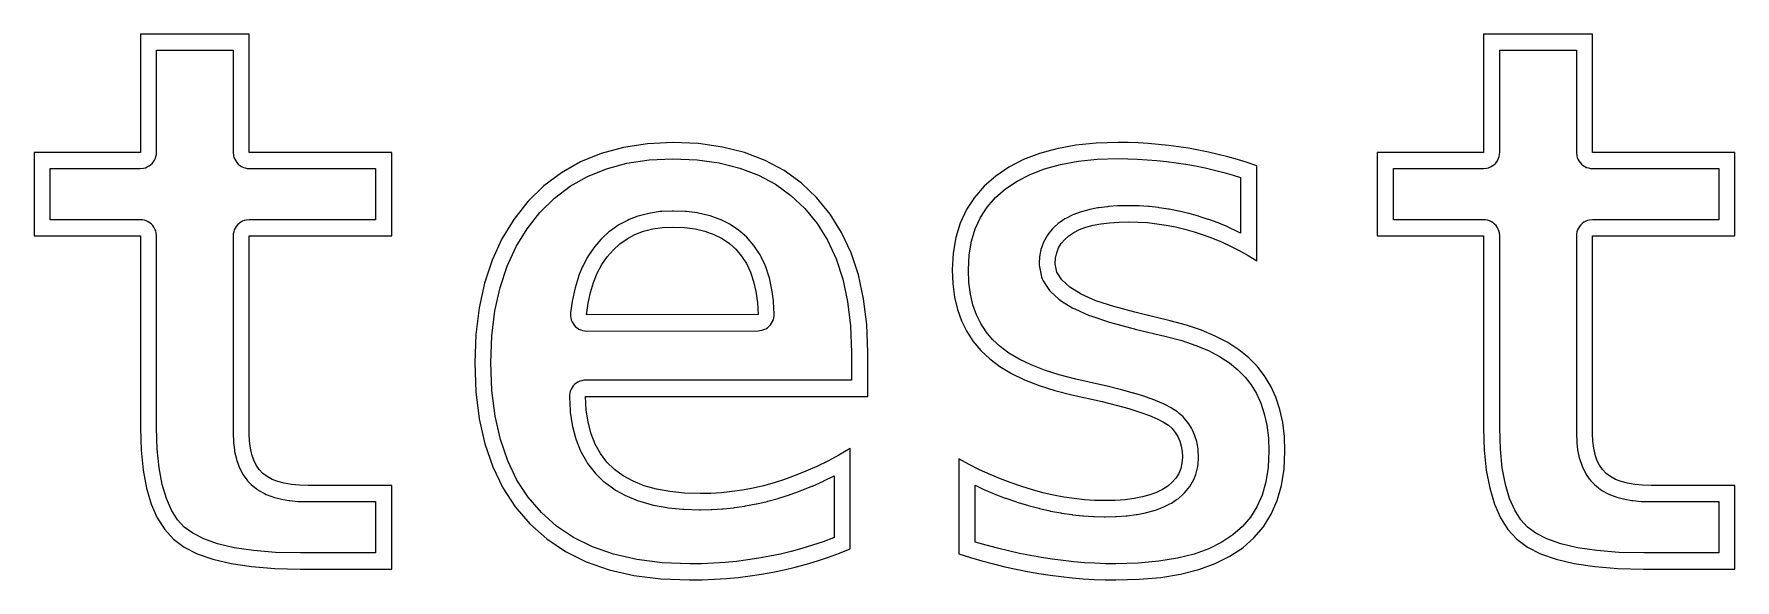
# Model space of a CAD drawing. Header units: metres. Extents: x -26.5 to 26.3, y -8.3 to 8.6.
import ezdxf

# ---------------------------------------------------------------- set-up
doc = ezdxf.new("R2010")
doc.units = ezdxf.units.M

msp = doc.modelspace()

# ---------------------------------------------------------------- linework, layer by layer
for p, q in [((-19.8093, 8.64955), (-23.187, 8.64955)), ((-23.187, 8.64955), (-23.187, 4.98299)), ((-19.8093, 4.98299), (-19.8093, 8.64955)), ((21.8363, 8.64955), (18.4586, 8.64955)), ((18.4586, 8.64955), (18.4586, 4.98299)), ((21.8363, 4.98299), (21.8363, 8.64955)), ((-22.687, 4.98299), (-22.687, 8.14955)), ((-22.687, 8.14955), (-20.3093, 8.14955)), ((-20.3093, 8.14955), (-20.3093, 4.98299)), ((18.9586, 4.98299), (18.9586, 8.14955)), ((18.9586, 8.14955), (21.3363, 8.14955)), ((21.3363, 8.14955), (21.3363, 4.98299)), ((-6.67677, 5.28763), (-7.46588, 5.25023)), ((-5.88283, 5.2529), (-6.67677, 5.28763)), ((7.12436, 5.28763), (6.44844, 5.26645)), ((7.43713, 5.28397), (7.12436, 5.28763)), ((7.74968, 5.27298), (7.43713, 5.28397)), ((-23.187, 4.98299), (-26.4842, 4.98299)), ((-26.4842, 4.98299), (-26.4842, 2.39355)), ((-22.7489, 4.74211), (-22.7222, 4.79892)), ((-22.7222, 4.79892), (-22.7027, 4.85864)), ((-22.7027, 4.85864), (-22.691, 4.92032)), ((-22.691, 4.92032), (-22.687, 4.98299)), ((-20.3093, 4.98299), (-20.3005, 4.8893)), ((-20.3005, 4.8893), (-20.2848, 4.82848)), ((-20.2848, 4.82848), (-20.2617, 4.7701)), ((-20.2617, 4.7701), (-20.2315, 4.71507)), ((-15.3941, 4.98299), (-19.8093, 4.98299)), ((-15.3941, 2.39355), (-15.3941, 4.98299)), ((-8.89726, 4.95097), (-9.53955, 4.68912)), ((-8.20604, 5.138), (-8.89726, 4.95097)), ((-7.46588, 5.25023), (-8.20604, 5.138)), ((-8.10294, 4.64792), (-7.41637, 4.75201)), ((-7.41637, 4.75201), (-6.67596, 4.78711)), ((-6.67596, 4.78711), (-5.92857, 4.75441)), ((-5.92857, 4.75441), (-5.23749, 4.6573)), ((-5.14136, 5.14871), (-5.88283, 5.2529)), ((-4.45236, 4.97507), (-5.14136, 5.14871)), ((-3.81584, 4.73198), (-4.45236, 4.97507)), ((4.19179, 4.75803), (3.73936, 4.52501)), ((4.6889, 4.94868), (4.19179, 4.75803)), ((5.23071, 5.09697), (4.6889, 4.94868)), ((5.81723, 5.2029), (5.23071, 5.09697)), ((6.44844, 5.26645), (5.81723, 5.2029)), ((5.88678, 4.70737), (6.48131, 4.76723)), ((6.48131, 4.76723), (7.1292, 4.78754)), ((7.1292, 4.78754), (7.42545, 4.78406)), ((7.42545, 4.78406), (7.7262, 4.7735)), ((7.7262, 4.7735), (8.02698, 4.75584)), ((8.06198, 5.25465), (7.74968, 5.27298)), ((8.02698, 4.75584), (8.3277, 4.73112)), ((8.37405, 5.229), (8.06198, 5.25465)), ((8.68588, 5.19604), (8.37405, 5.229)), ((8.99748, 5.15573), (8.68588, 5.19604)), ((9.30885, 5.10811), (8.99748, 5.15573)), ((9.61885, 5.05316), (9.30885, 5.10811)), ((9.92625, 4.99088), (9.61885, 5.05316)), ((10.2311, 4.92126), (9.92625, 4.99088)), ((10.5333, 4.84433), (10.2311, 4.92126)), ((10.8329, 4.76006), (10.5333, 4.84433)), ((11.1299, 4.66847), (10.8329, 4.76006)), ((18.4586, 4.98299), (15.1615, 4.98299)), ((15.1615, 4.98299), (15.1615, 2.39355)), ((18.8968, 4.74211), (18.9235, 4.79892)), ((18.9235, 4.79892), (18.9429, 4.85864)), ((18.9429, 4.85864), (18.9547, 4.92032)), ((18.9547, 4.92032), (18.9586, 4.98299)), ((21.3363, 4.98299), (21.3452, 4.8893)), ((21.3452, 4.8893), (21.3608, 4.82848)), ((21.3608, 4.82848), (21.3839, 4.7701)), ((21.3839, 4.7701), (21.4142, 4.71507)), ((26.2516, 4.98299), (21.8363, 4.98299)), ((26.2516, 2.39355), (26.2516, 4.98299)), ((-25.9842, 2.89355), (-25.9842, 4.48299)), ((-25.9842, 4.48299), (-23.187, 4.48299)), ((-23.187, 4.48299), (-23.0934, 4.49184)), ((-23.0934, 4.49184), (-23.0325, 4.50746)), ((-23.0325, 4.50746), (-22.9742, 4.53058)), ((-22.9742, 4.53058), (-22.9191, 4.56082)), ((-22.9191, 4.56082), (-22.8683, 4.59773)), ((-22.8683, 4.59773), (-22.8226, 4.64072)), ((-22.8226, 4.64072), (-22.7825, 4.68909)), ((-22.7825, 4.68909), (-22.7489, 4.74211)), ((-20.2315, 4.71507), (-20.1946, 4.66428)), ((-20.1946, 4.66428), (-20.1516, 4.6185)), ((-20.1516, 4.6185), (-20.1032, 4.57848)), ((-20.1032, 4.57848), (-20.0502, 4.54483)), ((-20.0502, 4.54483), (-19.9934, 4.5181)), ((-19.9934, 4.5181), (-19.9337, 4.49869)), ((-19.9337, 4.49869), (-19.872, 4.48692)), ((-19.872, 4.48692), (-19.8093, 4.48299)), ((-19.8093, 4.48299), (-15.8941, 4.48299)), ((-15.8941, 4.48299), (-15.8941, 2.89355)), ((-10.1329, 4.35246), (-10.6773, 3.94098)), ((-9.53955, 4.68912), (-10.1329, 4.35246)), ((-9.85762, 3.93376), (-9.32088, 4.23831)), ((-9.32088, 4.23831), (-8.73701, 4.47635)), ((-8.73701, 4.47635), (-8.10294, 4.64792)), ((-5.23749, 4.6573), (-4.60329, 4.49748)), ((-4.60329, 4.49748), (-4.02376, 4.27615)), ((-4.02376, 4.27615), (-3.49678, 3.99414)), ((-3.23178, 4.41942), (-3.81584, 4.73198)), ((-2.7002, 4.0374), (-3.23178, 4.41942)), ((3.33165, 4.2496), (2.97382, 3.93613)), ((3.73936, 4.52501), (3.33165, 4.2496)), ((3.99472, 4.09412), (4.39638, 4.30098)), ((4.39638, 4.30098), (4.84476, 4.47295)), ((4.84476, 4.47295), (5.34145, 4.60889)), ((5.34145, 4.60889), (5.88678, 4.70737)), ((8.3277, 4.73112), (8.62732, 4.69946)), ((8.62732, 4.69946), (8.92769, 4.6606)), ((8.92769, 4.6606), (9.22723, 4.61478)), ((9.22723, 4.61478), (9.52577, 4.56187)), ((9.52577, 4.56187), (9.82034, 4.50218)), ((9.82034, 4.50218), (10.1141, 4.43509)), ((10.1141, 4.43509), (10.4038, 4.36134)), ((10.4038, 4.36134), (10.6916, 4.28038)), ((10.6916, 4.28038), (10.9243, 4.20863)), ((11.4243, 4.56955), (11.1299, 4.66847)), ((11.4243, 1.62106), (11.4243, 4.56955)), ((15.6615, 2.89355), (15.6615, 4.48299)), ((15.6615, 4.48299), (18.4586, 4.48299)), ((18.4586, 4.48299), (18.5523, 4.49184)), ((18.5523, 4.49184), (18.6131, 4.50746)), ((18.6131, 4.50746), (18.6715, 4.53058)), ((18.6715, 4.53058), (18.7265, 4.56082)), ((18.7265, 4.56082), (18.7773, 4.59773)), ((18.7773, 4.59773), (18.8231, 4.64072)), ((18.8231, 4.64072), (18.8631, 4.68909)), ((18.8631, 4.68909), (18.8968, 4.74211)), ((21.4142, 4.71507), (21.4511, 4.66428)), ((21.4511, 4.66428), (21.4941, 4.6185)), ((21.4941, 4.6185), (21.5424, 4.57848)), ((21.5424, 4.57848), (21.5955, 4.54483)), ((21.5955, 4.54483), (21.6523, 4.5181)), ((21.6523, 4.5181), (21.712, 4.49869)), ((21.712, 4.49869), (21.7737, 4.48692)), ((21.7737, 4.48692), (21.8363, 4.48299)), ((21.8363, 4.48299), (25.7516, 4.48299)), ((25.7516, 4.48299), (25.7516, 2.89355)), ((-10.6773, 3.94098), (-11.1728, 3.4547)), ((-10.3501, 3.56157), (-9.85762, 3.93376)), ((-3.49678, 3.99414), (-3.01898, 3.65077)), ((-2.22107, 3.58594), (-2.7002, 4.0374)), ((2.97382, 3.93613), (2.67102, 3.58876)), ((3.32864, 3.58224), (3.63748, 3.8528)), ((3.63748, 3.8528), (3.99472, 4.09412)), ((10.9243, 4.20863), (10.9243, 2.48056)), ((-11.1728, 3.4547), (-11.6101, 2.90398)), ((-10.8005, 3.11951), (-10.3501, 3.56157)), ((-6.69914, 3.16504), (-7.02217, 3.15057)), ((-6.65714, 3.16516), (-6.69914, 3.16504)), ((-6.30106, 3.15117), (-6.65714, 3.16516)), ((-3.01898, 3.65077), (-2.58759, 3.24428)), ((-2.58759, 3.24428), (-2.20805, 2.77991)), ((-1.80055, 3.07141), (-2.22107, 3.58594)), ((2.42329, 3.20749), (2.23061, 2.79233)), ((2.67102, 3.58876), (2.42329, 3.20749)), ((2.86192, 2.96487), (3.07103, 3.28671)), ((3.07103, 3.28671), (3.32864, 3.58224)), ((6.21666, 3.20387), (5.99548, 3.14355)), ((6.25369, 3.21248), (6.21666, 3.20387)), ((6.49745, 3.2594), (6.25369, 3.21248)), ((6.52953, 3.2645), (6.49745, 3.2594)), ((6.79587, 3.29802), (6.52953, 3.2645)), ((6.82359, 3.30074), (6.79587, 3.29802)), ((7.11252, 3.32085), (6.82359, 3.30074)), ((7.13649, 3.32193), (7.11252, 3.32085)), ((7.448, 3.32863), (7.13649, 3.32193)), ((7.46948, 3.32863), (7.448, 3.32863)), ((7.75919, 3.3224), (7.46948, 3.32863)), ((7.78061, 3.32149), (7.75919, 3.3224)), ((8.07008, 3.30283), (7.78061, 3.32149)), ((8.09137, 3.30099), (8.07008, 3.30283)), ((8.38062, 3.2699), (8.09137, 3.30099)), ((8.40167, 3.26718), (8.38062, 3.2699)), ((8.69067, 3.22363), (8.40167, 3.26718)), ((8.71133, 3.22008), (8.69067, 3.22363)), ((9.00009, 3.16409), (8.71133, 3.22008)), ((-23.187, 2.89355), (-25.9842, 2.89355)), ((-23.1244, 2.88962), (-23.187, 2.89355)), ((-23.0627, 2.87785), (-23.1244, 2.88962)), ((-23.003, 2.85844), (-23.0627, 2.87785)), ((-22.9462, 2.83171), (-23.003, 2.85844)), ((-22.8931, 2.79807), (-22.9462, 2.83171)), ((-22.8448, 2.75804), (-22.8931, 2.79807)), ((-22.8018, 2.71227), (-22.8448, 2.75804)), ((-22.7649, 2.66147), (-22.8018, 2.71227)), ((-22.7346, 2.60645), (-22.7649, 2.66147)), ((-20.2138, 2.68745), (-20.2475, 2.63443)), ((-20.1738, 2.73582), (-20.2138, 2.68745)), ((-20.128, 2.77881), (-20.1738, 2.73582)), ((-20.0772, 2.81572), (-20.128, 2.77881)), ((-20.0222, 2.84596), (-20.0772, 2.81572)), ((-19.9638, 2.86908), (-20.0222, 2.84596)), ((-19.903, 2.8847), (-19.9638, 2.86908)), ((-19.8093, 2.89355), (-19.903, 2.8847)), ((-15.8941, 2.89355), (-19.8093, 2.89355)), ((-11.6101, 2.90398), (-11.9802, 2.29916)), ((-11.1996, 2.61694), (-10.8005, 3.11951)), ((-8.3864, 2.71291), (-8.61298, 2.55374)), ((-8.33305, 2.74561), (-8.3864, 2.71291)), ((-8.08719, 2.87585), (-8.33305, 2.74561)), ((-8.03154, 2.90111), (-8.08719, 2.87585)), ((-7.76639, 3.0024), (-8.03154, 2.90111)), ((-7.71123, 3.01988), (-7.76639, 3.0024)), ((-7.42679, 3.09224), (-7.71123, 3.01988)), ((-7.37427, 3.10263), (-7.42679, 3.09224)), ((-7.07054, 3.14604), (-7.37427, 3.10263)), ((-7.30353, 2.60767), (-6.9998, 2.65108)), ((-7.02217, 3.15057), (-7.07054, 3.14604)), ((-6.9998, 2.65108), (-6.67677, 2.66554)), ((-6.67677, 2.66554), (-6.32069, 2.65155)), ((-6.32069, 2.65155), (-5.99026, 2.60956)), ((-6.25766, 3.14757), (-6.30106, 3.15117)), ((-5.92723, 3.10558), (-6.25766, 3.14757)), ((-5.87836, 3.09688), (-5.92723, 3.10558)), ((-5.57358, 3.02689), (-5.87836, 3.09688)), ((-5.51985, 3.01134), (-5.57358, 3.02689)), ((-5.24071, 2.91333), (-5.51985, 3.01134)), ((-5.18382, 2.88931), (-5.24071, 2.91333)), ((-4.93033, 2.76334), (-5.18382, 2.88931)), ((-4.87286, 2.72984), (-4.93033, 2.76334)), ((-4.64502, 2.57585), (-4.87286, 2.72984)), ((-2.20805, 2.77991), (-1.88539, 2.26189)), ((-1.44472, 2.50014), (-1.80055, 3.07141)), ((2.23061, 2.79233), (2.09297, 2.34326)), ((2.69861, 2.61299), (2.86192, 2.96487)), ((5.14096, 2.66318), (5.08719, 2.60829)), ((5.27034, 2.77637), (5.14096, 2.66318)), ((5.32539, 2.81819), (5.27034, 2.77637)), ((5.47829, 2.91844), (5.32539, 2.81819)), ((5.53059, 2.94838), (5.47829, 2.91844)), ((5.70659, 3.03552), (5.53059, 2.94838)), ((5.75441, 3.05618), (5.70659, 3.03552)), ((5.95299, 3.12991), (5.75441, 3.05618)), ((5.92845, 2.58745), (6.12703, 2.66118)), ((5.99548, 3.14355), (5.95299, 3.12991)), ((6.12703, 2.66118), (6.34821, 2.7215)), ((6.34821, 2.7215), (6.59196, 2.76842)), ((6.59196, 2.76842), (6.85831, 2.80194)), ((6.85831, 2.80194), (7.14723, 2.82205)), ((7.14723, 2.82205), (7.45874, 2.82875)), ((7.45874, 2.82875), (7.74844, 2.82253)), ((7.74844, 2.82253), (8.03792, 2.80386)), ((8.03792, 2.80386), (8.32716, 2.77277)), ((8.32716, 2.77277), (8.61617, 2.72922)), ((8.61617, 2.72922), (8.90492, 2.67323)), ((8.90492, 2.67323), (9.19345, 2.60481)), ((9.02029, 3.15974), (9.00009, 3.16409)), ((9.30882, 3.09132), (9.02029, 3.15974)), ((9.32851, 3.08623), (9.30882, 3.09132)), ((9.61679, 3.00536), (9.32851, 3.08623)), ((9.63612, 2.99951), (9.61679, 3.00536)), ((9.92282, 2.90643), (9.63612, 2.99951)), ((9.94208, 2.89973), (9.92282, 2.90643)), ((10.2257, 2.79469), (9.94208, 2.89973)), ((10.2445, 2.78731), (10.2257, 2.79469)), ((10.5251, 2.6703), (10.2445, 2.78731)), ((10.5434, 2.66223), (10.5251, 2.6703)), ((10.8209, 2.53325), (10.5434, 2.66223)), ((18.4586, 2.89355), (15.6615, 2.89355)), ((18.5213, 2.88962), (18.4586, 2.89355)), ((18.583, 2.87785), (18.5213, 2.88962)), ((18.6427, 2.85844), (18.583, 2.87785)), ((18.6995, 2.83171), (18.6427, 2.85844)), ((18.7525, 2.79807), (18.6995, 2.83171)), ((18.8009, 2.75804), (18.7525, 2.79807)), ((18.8439, 2.71227), (18.8009, 2.75804)), ((18.8808, 2.66147), (18.8439, 2.71227)), ((18.911, 2.60645), (18.8808, 2.66147)), ((21.4318, 2.68745), (21.3982, 2.63443)), ((21.4719, 2.73582), (21.4318, 2.68745)), ((21.5176, 2.77881), (21.4719, 2.73582)), ((21.5684, 2.81572), (21.5176, 2.77881)), ((21.6235, 2.84596), (21.5684, 2.81572)), ((21.6818, 2.86908), (21.6235, 2.84596)), ((21.7427, 2.8847), (21.6818, 2.86908)), ((21.8363, 2.89355), (21.7427, 2.8847)), ((25.7516, 2.89355), (21.8363, 2.89355)), ((-26.4842, 2.39355), (-23.187, 2.39355)), ((-23.187, 2.39355), (-23.187, -3.56409)), ((-22.7115, 2.54807), (-22.7346, 2.60645)), ((-22.6959, 2.48724), (-22.7115, 2.54807)), ((-22.687, 2.39355), (-22.6959, 2.48724)), ((-22.687, -3.55632), (-22.687, 2.39355)), ((-20.3054, 2.45622), (-20.3093, 2.39355)), ((-20.3093, 2.39355), (-20.3093, -3.72575)), ((-20.2936, 2.5179), (-20.3054, 2.45622)), ((-20.2742, 2.57762), (-20.2936, 2.5179)), ((-20.2475, 2.63443), (-20.2742, 2.57762)), ((-19.8093, -3.72575), (-19.8093, 2.39355)), ((-19.8093, 2.39355), (-15.3941, 2.39355)), ((-11.9802, 2.29916), (-12.283, 1.64023)), ((-11.5382, 2.06349), (-11.1996, 2.61694)), ((-8.91061, 2.28403), (-9.09673, 2.06937)), ((-8.86887, 2.32672), (-8.91061, 2.28403)), ((-8.66159, 2.51485), (-8.86887, 2.32672)), ((-8.61298, 2.55374), (-8.66159, 2.51485)), ((-8.53284, 1.95648), (-8.32556, 2.14461)), ((-8.32556, 2.14461), (-8.09898, 2.30377)), ((-8.09898, 2.30377), (-7.85312, 2.43402)), ((-7.85312, 2.43402), (-7.58797, 2.53531)), ((-7.58797, 2.53531), (-7.30353, 2.60767)), ((-5.99026, 2.60956), (-5.68549, 2.53957)), ((-5.68549, 2.53957), (-5.40634, 2.44156)), ((-5.40634, 2.44156), (-5.15285, 2.31558)), ((-5.15285, 2.31558), (-4.925, 2.16159)), ((-4.925, 2.16159), (-4.72279, 1.9796)), ((-4.59052, 2.53323), (-4.64502, 2.57585)), ((-4.38831, 2.35124), (-4.59052, 2.53323)), ((-4.34041, 2.30176), (-4.38831, 2.35124)), ((-4.16409, 2.09248), (-4.34041, 2.30176)), ((-1.88539, 2.26189), (-1.61926, 1.68784)), ((-1.15358, 1.87212), (-1.44472, 2.50014)), ((2.09297, 2.34326), (2.01039, 1.86031)), ((2.50815, 1.80476), (2.5804, 2.22733)), ((2.5804, 2.22733), (2.69861, 2.61299)), ((4.81569, 2.20209), (4.75688, 2.05009)), ((4.85175, 2.2764), (4.81569, 2.20209)), ((4.93408, 2.41547), (4.85175, 2.2764)), ((4.98134, 2.48216), (4.93408, 2.41547)), ((5.08719, 2.60829), (4.98134, 2.48216)), ((5.282, 2.02167), (5.36433, 2.16074)), ((5.36433, 2.16074), (5.47018, 2.28687)), ((5.47018, 2.28687), (5.59956, 2.40005)), ((5.59956, 2.40005), (5.75246, 2.50031)), ((5.75246, 2.50031), (5.92845, 2.58745)), ((9.19345, 2.60481), (9.48174, 2.52394)), ((9.48174, 2.52394), (9.76843, 2.43086)), ((9.76843, 2.43086), (10.0521, 2.32582)), ((10.0521, 2.32582), (10.3326, 2.20882)), ((10.3326, 2.20882), (10.6102, 2.07983)), ((10.8386, 2.5246), (10.8209, 2.53325)), ((10.9243, 2.48056), (10.8386, 2.5246)), ((15.1615, 2.39355), (18.4586, 2.39355)), ((18.4586, 2.39355), (18.4586, -3.56409)), ((18.9342, 2.54807), (18.911, 2.60645)), ((18.9498, 2.48724), (18.9342, 2.54807)), ((18.9586, 2.39355), (18.9498, 2.48724)), ((18.9586, -3.55632), (18.9586, 2.39355)), ((21.3403, 2.45622), (21.3363, 2.39355)), ((21.3363, 2.39355), (21.3363, -3.72575)), ((21.3521, 2.5179), (21.3403, 2.45622)), ((21.3715, 2.57762), (21.3521, 2.5179)), ((21.3982, 2.63443), (21.3715, 2.57762)), ((21.8363, -3.72575), (21.8363, 2.39355)), ((21.8363, 2.39355), (26.2516, 2.39355)), ((-12.283, 1.64023), (-12.5185, 0.92717)), ((-11.817, 1.45685), (-11.5382, 2.06349)), ((-9.32339, 1.73776), (-9.46339, 1.47462)), ((-9.29498, 1.78476), (-9.32339, 1.73776)), ((-9.13194, 2.02367), (-9.29498, 1.78476)), ((-9.09673, 2.06937), (-9.13194, 2.02367)), ((-8.88199, 1.50291), (-8.71895, 1.74182)), ((-8.71895, 1.74182), (-8.53284, 1.95648)), ((-4.72279, 1.9796), (-4.54648, 1.77032)), ((-4.54648, 1.77032), (-4.39626, 1.53447)), ((-4.12476, 2.03893), (-4.16409, 2.09248)), ((-3.97453, 1.80307), (-4.12476, 2.03893)), ((-3.94424, 1.7482), (-3.97453, 1.80307)), ((-3.82014, 1.48575), (-3.94424, 1.7482)), ((-1.61926, 1.68784), (-1.41006, 1.05521)), ((-0.927139, 1.18736), (-1.15358, 1.87212)), ((2.01039, 1.86031), (1.98288, 1.34346)), ((2.48344, 1.34056), (2.50815, 1.80476)), ((4.689, 1.73776), (4.67723, 1.55989)), ((4.69897, 1.80936), (4.689, 1.73776)), ((4.73425, 1.97427), (4.69897, 1.80936)), ((4.75688, 2.05009), (4.73425, 1.97427)), ((5.17615, 1.52689), (5.18791, 1.70476)), ((5.18791, 1.70476), (5.22319, 1.86967)), ((5.22319, 1.86967), (5.282, 2.02167)), ((10.6102, 2.07983), (10.8846, 1.93887)), ((10.8846, 1.93887), (11.156, 1.78596)), ((11.156, 1.78596), (11.4243, 1.62106)), ((-12.0356, 0.794922), (-11.817, 1.45685)), ((-9.61768, 1.09663), (-9.71155, 0.785034)), ((-9.60205, 1.14087), (-9.61768, 1.09663)), ((-9.48511, 1.42824), (-9.60205, 1.14087)), ((-9.46339, 1.47462), (-9.48511, 1.42824)), ((-9.13893, 0.952408), (-9.02199, 1.23978)), ((-9.02199, 1.23978), (-8.88199, 1.50291)), ((-4.39626, 1.53447), (-4.27216, 1.27202)), ((-4.27216, 1.27202), (-4.17416, 0.983002)), ((-3.79863, 1.43257), (-3.82014, 1.48575)), ((-3.70064, 1.14355), (-3.79863, 1.43257)), ((-3.68665, 1.09404), (-3.70064, 1.14355)), ((-3.61476, 0.778427), (-3.68665, 1.09404)), ((-1.41006, 1.05521), (-1.2589, 0.362198)), ((-0.765396, 0.445862), (-0.927139, 1.18736)), ((1.98288, 1.34346), (2.00099, 0.908325)), ((2.49962, 0.951675), (2.48344, 1.34056)), ((4.67723, 1.55989), (4.67731, 1.49274)), ((4.67731, 1.49274), (4.68553, 1.4305)), ((4.68553, 1.4305), (4.73589, 1.17421)), ((4.73589, 1.17421), (4.74977, 1.11983)), ((4.74977, 1.11983), (4.77243, 1.06126)), ((4.77243, 1.06126), (4.80225, 1.006)), ((5.2265, 1.2706), (5.17615, 1.52689)), ((5.37755, 1.02841), (5.2265, 1.2706)), ((-12.5185, 0.92717), (-12.6867, 0.160004)), ((-12.1933, 0.075684), (-12.0356, 0.794922)), ((-9.72205, 0.743958), (-9.79286, 0.408096)), ((-9.71155, 0.785034), (-9.72205, 0.743958)), ((-9.30362, 0.304947), (-9.2328, 0.640808)), ((-9.2328, 0.640808), (-9.13893, 0.952408)), ((-4.17416, 0.983002), (-4.10228, 0.667389)), ((-4.10228, 0.667389), (-4.0565, 0.325195)), ((-3.60669, 0.733688), (-3.61476, 0.778427)), ((-3.56091, 0.391495), (-3.60669, 0.733688)), ((2.00099, 0.908325), (2.05533, 0.499084)), ((2.5477, 0.589615), (2.49962, 0.951675)), ((2.62621, 0.257294), (2.5477, 0.589615)), ((4.80225, 1.006), (4.95329, 0.763809)), ((4.95329, 0.763809), (4.99805, 0.702866)), ((4.99805, 0.702866), (5.04184, 0.657867)), ((5.04184, 0.657867), (5.29358, 0.429794)), ((5.62929, 0.800339), (5.37755, 1.02841)), ((5.98172, 0.58638), (5.62929, 0.800339)), ((6.43484, 0.386536), (5.98172, 0.58638)), ((-12.6867, 0.160004), (-12.7876, -0.66127)), ((-12.2888, -0.701355), (-12.1933, 0.075684)), ((-9.84703, 0.010635), (-9.85046, -0.024811)), ((-9.79927, 0.370697), (-9.84703, 0.010635)), ((-9.79286, 0.408096), (-9.79927, 0.370697)), ((-9.35138, -0.055115), (-9.30362, 0.304947)), ((-4.0565, 0.325195), (-4.03685, -0.043549)), ((-3.55721, 0.351807), (-3.56091, 0.391495)), ((-3.53755, -0.016937), (-3.55721, 0.351807)), ((-1.2589, 0.362198), (-1.16722, -0.391922)), ((-0.66835, -0.352386), (-0.765396, 0.445862)), ((2.05533, 0.499084), (2.14589, 0.115707)), ((2.14589, 0.115707), (2.27269, -0.24176)), ((2.73425, -0.047333), (2.62621, 0.257294)), ((5.29358, 0.429794), (5.3183, 0.408829)), ((5.3183, 0.408829), (5.36981, 0.37294)), ((5.36981, 0.37294), (5.72224, 0.158981)), ((5.72224, 0.158981), (5.77995, 0.128891)), ((5.77995, 0.128891), (6.23308, -0.070953)), ((6.98868, 0.200806), (6.43484, 0.386536)), ((7.64319, 0.02919), (6.98868, 0.200806)), ((7.77002, -0.00531), (7.64319, 0.02919)), ((-9.85046, -0.024811), (-9.85033, -0.087601)), ((-9.85033, -0.087601), (-9.84232, -0.149872)), ((-9.84232, -0.149872), (-9.82657, -0.210663)), ((-9.82657, -0.210663), (-9.80333, -0.268982)), ((-9.80333, -0.268982), (-9.77296, -0.323944)), ((-9.77296, -0.323944), (-9.73595, -0.374664)), ((-9.73595, -0.374664), (-9.69286, -0.420349)), ((-9.69286, -0.420349), (-9.64439, -0.460266)), ((-9.64439, -0.460266), (-9.59131, -0.49379)), ((-9.59131, -0.49379), (-9.53442, -0.520401)), ((-9.53442, -0.520401), (-9.47467, -0.539673)), ((-4.03685, -0.043549), (-9.35138, -0.055115)), ((-3.91714, -0.529007), (-3.85725, -0.510178)), ((-3.85725, -0.510178), (-3.80019, -0.483994)), ((-3.80019, -0.483994), (-3.74684, -0.450851)), ((-3.74684, -0.450851), (-3.69809, -0.411301)), ((-3.69809, -0.411301), (-3.65466, -0.365936)), ((-3.65466, -0.365936), (-3.61728, -0.315491)), ((-3.61728, -0.315491), (-3.5865, -0.260757)), ((-3.5865, -0.260757), (-3.56282, -0.202606)), ((-3.56282, -0.202606), (-3.54663, -0.141937)), ((-3.54663, -0.141937), (-3.53816, -0.079727)), ((-3.53816, -0.079727), (-3.53755, -0.016937)), ((-1.16722, -0.391922), (-1.136, -1.21701)), ((-0.636002, -1.20738), (-0.66835, -0.352386)), ((2.27269, -0.24176), (2.43571, -0.573364)), ((2.87111, -0.325699), (2.73425, -0.047333)), ((3.03716, -0.580475), (2.87111, -0.325699)), ((6.23308, -0.070953), (6.27586, -0.087524)), ((6.27586, -0.087524), (6.8297, -0.273254)), ((6.8297, -0.273254), (6.86186, -0.282852)), ((6.86186, -0.282852), (7.515, -0.454102)), ((7.515, -0.454102), (7.63878, -0.487778)), ((7.63878, -0.487778), (7.65414, -0.491699)), ((7.65414, -0.491699), (8.61545, -0.720718)), ((8.73833, -0.235992), (7.77002, -0.00531)), ((9.24522, -0.372055), (8.73833, -0.235992)), ((9.71187, -0.529984), (9.24522, -0.372055)), ((-12.7876, -0.66127), (-12.8213, -1.53667)), ((-12.3209, -1.53668), (-12.2888, -0.701355)), ((-9.47467, -0.539673), (-9.41296, -0.5513)), ((-9.41296, -0.5513), (-9.3503, -0.555115)), ((-9.3503, -0.555115), (-4.03577, -0.543549)), ((-4.03577, -0.543549), (-3.97894, -0.540176)), ((-3.97894, -0.540176), (-3.91714, -0.529007)), ((2.43571, -0.573364), (2.63496, -0.879089)), ((2.63496, -0.879089), (2.87044, -1.15892)), ((3.2336, -0.813934), (3.03716, -0.580475)), ((3.46638, -1.03125), (3.2336, -0.813934)), ((3.74178, -1.23618), (3.46638, -1.03125)), ((8.61545, -0.720718), (9.10007, -0.8508)), ((9.10007, -0.8508), (9.53442, -0.997803)), ((9.53442, -0.997803), (9.925, -1.16251)), ((10.1383, -0.709808), (9.71187, -0.529984)), ((10.5245, -0.911499), (10.1383, -0.709808)), ((10.8704, -1.13507), (10.5245, -0.911499)), ((-12.8213, -1.53667), (-12.7863, -2.43758)), ((-12.2875, -2.39674), (-12.3209, -1.53668)), ((-1.136, -1.21701), (-1.136, -2.0786)), ((-0.636002, -2.5786), (-0.636002, -1.20738)), ((2.87044, -1.15892), (3.14549, -1.41571)), ((3.14549, -1.41571), (3.46335, -1.65224)), ((4.06233, -1.42844), (3.74178, -1.23618)), ((4.42874, -1.60648), (4.06233, -1.42844)), ((9.925, -1.16251), (10.2726, -1.34402)), ((10.2726, -1.34402), (10.5775, -1.54108)), ((10.5775, -1.54108), (10.8412, -1.75278)), ((11.1762, -1.38052), (10.8704, -1.13507)), ((11.4417, -1.64784), (11.1762, -1.38052)), ((-9.50432, -2.09282), (-9.56427, -2.1115)), ((-9.44249, -2.08182), (-9.50432, -2.09282)), ((-9.38589, -2.0786), (-9.44249, -2.08182)), ((-1.136, -2.0786), (-9.38589, -2.0786)), ((3.46335, -1.65224), (3.82402, -1.86855)), ((3.82402, -1.86855), (4.22749, -2.06461)), ((4.22749, -2.06461), (4.6738, -2.24042)), ((4.84149, -1.76907), (4.42874, -1.60648)), ((5.30045, -1.91507), (4.84149, -1.76907)), ((5.81082, -2.04492), (5.30045, -1.91507)), ((6.73712, -2.25082), (5.81082, -2.04492)), ((10.8412, -1.75278), (11.0658, -1.97894)), ((11.0658, -1.97894), (11.2567, -2.2238)), ((11.6695, -1.94006), (11.4417, -1.64784)), ((11.8623, -2.26025), (11.6695, -1.94006)), ((-12.7863, -2.43758), (-12.6815, -3.27615)), ((-12.1884, -3.18999), (-12.2875, -2.39674)), ((-9.88449, -2.54111), (-9.88525, -2.6039)), ((-9.88525, -2.6039), (-9.86407, -3.022)), ((-9.87585, -2.47891), (-9.88449, -2.54111)), ((-9.8595, -2.41829), (-9.87585, -2.47891)), ((-9.83568, -2.3602), (-9.8595, -2.41829)), ((-9.80475, -2.30554), (-9.83568, -2.3602)), ((-9.76723, -2.2552), (-9.80475, -2.30554)), ((-9.72369, -2.20996), (-9.76723, -2.2552)), ((-9.67482, -2.17053), (-9.72369, -2.20996)), ((-9.6214, -2.13753), (-9.67482, -2.17053)), ((-9.56427, -2.1115), (-9.6214, -2.13753)), ((-9.36472, -2.9967), (-9.38589, -2.5786)), ((-9.38589, -2.5786), (-0.636002, -2.5786)), ((4.6738, -2.24042), (5.1629, -2.396)), ((5.1629, -2.396), (5.69482, -2.53134)), ((5.69482, -2.53134), (6.62863, -2.73891)), ((6.75069, -2.25403), (6.73712, -2.25082)), ((7.19078, -2.36481), (6.75069, -2.25403)), ((7.20276, -2.36798), (7.19078, -2.36481)), ((7.59413, -2.47688), (7.20276, -2.36798)), ((7.60916, -2.48132), (7.59413, -2.47688)), ((7.95184, -2.58835), (7.60916, -2.48132)), ((7.97119, -2.59483), (7.95184, -2.58835)), ((8.26518, -2.7), (7.97119, -2.59483)), ((11.2567, -2.2238), (11.4189, -2.49313)), ((11.4189, -2.49313), (11.5533, -2.7897)), ((12.0201, -2.60846), (11.8623, -2.26025)), ((12.1428, -2.98463), (12.0201, -2.60846)), ((-9.86407, -3.022), (-9.85938, -3.06953)), ((-9.85938, -3.06953), (-9.80244, -3.45618)), ((-9.30779, -3.38335), (-9.36472, -2.9967)), ((6.62863, -2.73891), (7.06873, -2.84969)), ((7.06873, -2.84969), (7.4601, -2.95859)), ((7.4601, -2.95859), (7.80278, -3.06561)), ((7.80278, -3.06561), (8.09677, -3.17078)), ((8.29082, -2.70998), (8.26518, -2.7)), ((8.53609, -2.81326), (8.29082, -2.70998)), ((8.57127, -2.82971), (8.53609, -2.81326)), ((8.76785, -2.93112), (8.57127, -2.82971)), ((8.81784, -2.96069), (8.76785, -2.93112)), ((8.9657, -3.06023), (8.81784, -2.96069)), ((9.02357, -3.10573), (8.9657, -3.06023)), ((9.13828, -3.21043), (9.02357, -3.10573)), ((11.5533, -2.7897), (11.6595, -3.11542)), ((11.6595, -3.11542), (11.7369, -3.47223)), ((12.2304, -3.38882), (12.1428, -2.98463)), ((-23.187, -3.56409), (-23.1661, -4.2495)), ((-22.6669, -4.21681), (-22.687, -3.55632)), ((-12.6815, -3.27615), (-12.5068, -4.0524)), ((-12.025, -3.91611), (-12.1884, -3.18999)), ((-9.80244, -3.45618), (-9.79158, -3.50961)), ((-9.79158, -3.50961), (-9.69888, -3.86481)), ((-9.21509, -3.73854), (-9.30779, -3.38335)), ((8.09677, -3.17078), (8.34204, -3.27406)), ((8.34204, -3.27406), (8.53862, -3.37547)), ((8.53862, -3.37547), (8.68648, -3.47501)), ((8.68648, -3.47501), (8.80118, -3.57971)), ((8.80118, -3.57971), (8.89822, -3.69661)), ((9.18588, -3.26033), (9.13828, -3.21043)), ((9.28293, -3.37723), (9.18588, -3.26033)), ((9.32413, -3.43468), (9.28293, -3.37723)), ((9.40353, -3.5638), (9.32413, -3.43468)), ((9.43579, -3.62552), (9.40353, -3.5638)), ((9.49754, -3.76683), (9.43579, -3.62552)), ((11.7369, -3.47223), (11.7841, -3.86079)), ((12.283, -3.82098), (12.2304, -3.38882)), ((18.4586, -3.56409), (18.4796, -4.2495)), ((18.9788, -4.21661), (18.9586, -3.55632)), ((-22.608, -4.79861), (-22.6669, -4.21681)), ((-20.3093, -3.72575), (-20.309, -3.74384)), ((-20.309, -3.74384), (-20.3004, -3.98125)), ((-20.3004, -3.98125), (-20.2972, -4.022)), ((-20.2972, -4.022), (-20.2715, -4.23938)), ((-19.8007, -3.96317), (-19.8093, -3.72575)), ((-19.775, -4.18054), (-19.8007, -3.96317)), ((-19.732, -4.37788), (-19.775, -4.18054)), ((-12.5068, -4.0524), (-12.2623, -4.76631)), ((-11.7989, -4.57607), (-12.025, -3.91611)), ((-9.69888, -3.86481), (-9.67984, -3.92294)), ((-9.67984, -3.92294), (-9.55139, -4.24667)), ((-9.08664, -4.06227), (-9.21509, -3.73854)), ((-8.92244, -4.35454), (-9.08664, -4.06227)), ((-1.17796, -4.19972), (-1.52827, -4.3989)), ((-1.17796, -7.30052), (-1.17796, -4.19972)), ((8.89822, -3.69661), (8.97763, -3.82573)), ((8.97763, -3.82573), (9.03938, -3.96704)), ((9.03938, -3.96704), (9.0835, -4.12057)), ((9.0835, -4.12057), (9.10997, -4.2863)), ((9.51994, -3.82896), (9.49754, -3.76683)), ((9.56406, -3.9825), (9.51994, -3.82896)), ((9.57724, -4.0417), (9.56406, -3.9825)), ((9.60371, -4.20743), (9.57724, -4.0417)), ((9.60936, -4.26155), (9.60371, -4.20743)), ((11.7841, -3.86079), (11.8, -4.27852)), ((12.3005, -4.28114), (12.283, -3.82098)), ((19.0377, -4.7988), (18.9788, -4.21661)), ((21.3363, -3.72575), (21.3367, -3.74384)), ((21.3367, -3.74384), (21.3453, -3.98125)), ((21.3453, -3.98125), (21.3484, -4.022)), ((21.3484, -4.022), (21.3742, -4.23938)), ((21.8449, -3.96317), (21.8363, -3.72575)), ((21.8707, -4.18054), (21.8449, -3.96317)), ((21.9136, -4.37788), (21.8707, -4.18054)), ((-23.1661, -4.2495), (-23.1033, -4.87022)), ((-20.2715, -4.23938), (-20.2635, -4.28685)), ((-20.2635, -4.28685), (-20.2206, -4.48419)), ((-20.2206, -4.48419), (-20.2056, -4.53841)), ((-20.2056, -4.53841), (-20.1454, -4.71571)), ((-20.1454, -4.71571), (-20.1207, -4.77568)), ((-19.6719, -4.55519), (-19.732, -4.37788)), ((-19.5947, -4.71246), (-19.6719, -4.55519)), ((-19.5002, -4.84972), (-19.5947, -4.71246)), ((-11.5115, -5.17159), (-11.7989, -4.57607)), ((-9.55139, -4.24667), (-9.52255, -4.30717)), ((-9.52255, -4.30717), (-9.35835, -4.59944)), ((-9.35835, -4.59944), (-9.31923, -4.65877)), ((-9.31923, -4.65877), (-9.11926, -4.91957)), ((-8.72247, -4.61534), (-8.92244, -4.35454)), ((-8.48677, -4.8447), (-8.72247, -4.61534)), ((-1.87436, -4.58209), (-2.21622, -4.74934)), ((-1.52827, -4.3989), (-1.87436, -4.58209)), ((2.5106, -4.68921), (2.19028, -4.51523)), ((2.19028, -4.51523), (2.19028, -7.46371)), ((2.83257, -4.85103), (2.5106, -4.68921)), ((9.10632, -4.64519), (9.06892, -4.81348)), ((9.11879, -4.46423), (9.10632, -4.64519)), ((9.10997, -4.2863), (9.11879, -4.46423)), ((9.59442, -4.75366), (9.60515, -4.67955)), ((9.60515, -4.67955), (9.61761, -4.4986)), ((9.61818, -4.43948), (9.60936, -4.26155)), ((9.61761, -4.4986), (9.61818, -4.43948)), ((11.8, -4.27852), (11.7757, -4.77927)), ((12.2738, -4.83049), (12.3005, -4.28114)), ((18.4796, -4.2495), (18.5424, -4.87022)), ((21.3742, -4.23938), (21.3821, -4.28685)), ((21.3821, -4.28685), (21.4251, -4.48419)), ((21.4251, -4.48419), (21.4401, -4.53841)), ((21.4401, -4.53841), (21.5002, -4.71571)), ((21.5002, -4.71571), (21.525, -4.77571)), ((21.9737, -4.55519), (21.9136, -4.37788)), ((22.051, -4.71246), (21.9737, -4.55519)), ((22.1455, -4.84972), (22.051, -4.71246)), ((-23.1033, -4.87022), (-22.9986, -5.4263)), ((-22.512, -5.30824), (-22.608, -4.79861)), ((-20.1207, -4.77568), (-20.0434, -4.93295)), ((-20.0434, -4.93295), (-20.0065, -4.99594)), ((-20.0065, -4.99594), (-19.912, -5.13319)), ((-19.912, -5.13319), (-19.8623, -5.19453)), ((-19.8623, -5.19453), (-19.7506, -5.31174)), ((-19.3886, -4.96692), (-19.5002, -4.84972)), ((-19.2569, -5.06647), (-19.3886, -4.96692)), ((-19.1025, -5.1507), (-19.2569, -5.06647)), ((-18.9252, -5.2196), (-19.1025, -5.1507)), ((-18.7251, -5.27321), (-18.9252, -5.2196)), ((-18.5022, -5.31149), (-18.7251, -5.27321)), ((-12.2623, -4.76631), (-11.9478, -5.41786)), ((-11.1631, -5.70589), (-11.5115, -5.17159)), ((-9.11926, -4.91957), (-9.07117, -4.97369)), ((-9.07117, -4.97369), (-8.83546, -5.20305)), ((-8.83546, -5.20305), (-8.78172, -5.24843)), ((-8.78172, -5.24843), (-8.51021, -5.44679)), ((-8.21526, -5.04306), (-8.48677, -4.8447)), ((-7.90797, -5.21089), (-8.21526, -5.04306)), ((-7.56494, -5.34822), (-7.90797, -5.21089)), ((-3.54129, -5.25865), (-3.86476, -5.34718)), ((-3.21637, -5.15527), (-3.54129, -5.25865)), ((-2.88722, -5.03592), (-3.21637, -5.15527)), ((-2.55383, -4.90062), (-2.88722, -5.03592)), ((-2.21622, -4.74934), (-2.55383, -4.90062)), ((-2.34938, -5.3569), (-2.01176, -5.20563)), ((-2.01176, -5.20563), (-1.99649, -5.19847)), ((-1.99649, -5.19847), (-1.67796, -5.04263)), ((-1.67796, -5.04263), (-1.67796, -6.96071)), ((3.15617, -5.00069), (2.83257, -4.85103)), ((3.48145, -5.1382), (3.15617, -5.00069)), ((3.80835, -5.26355), (3.48145, -5.1382)), ((4.13689, -5.37674), (3.80835, -5.26355)), ((8.80707, -5.24231), (8.66991, -5.35992)), ((8.9193, -5.11205), (8.80707, -5.24231)), ((9.00658, -4.96909), (8.9193, -5.11205)), ((9.06892, -4.81348), (9.00658, -4.96909)), ((9.34605, -5.37259), (9.43333, -5.22963)), ((9.43333, -5.22963), (9.4707, -5.15504)), ((9.4707, -5.15504), (9.53305, -4.99944)), ((9.53305, -4.99944), (9.55702, -4.92195)), ((9.55702, -4.92195), (9.59442, -4.75366)), ((11.7045, -5.23122), (11.5886, -5.63759)), ((11.7757, -4.77927), (11.7045, -5.23122)), ((12.1937, -5.33914), (12.2738, -4.83049)), ((18.5424, -4.87022), (18.6471, -5.4263)), ((19.1336, -5.30824), (19.0377, -4.7988)), ((21.525, -4.77571), (21.6023, -4.93298)), ((21.6023, -4.93298), (21.6391, -4.99591)), ((21.6391, -4.99591), (21.7336, -5.13316)), ((21.7336, -5.13316), (21.7834, -5.19456)), ((21.7834, -5.19456), (21.8951, -5.31177)), ((22.2571, -4.96692), (22.1455, -4.84972)), ((22.3887, -5.06647), (22.2571, -4.96692)), ((22.5432, -5.1507), (22.3887, -5.06647)), ((22.7204, -5.2196), (22.5432, -5.1507)), ((22.9205, -5.27321), (22.7204, -5.2196)), ((23.1434, -5.31149), (22.9205, -5.27321)), ((-22.9986, -5.4263), (-22.852, -5.91769)), ((-22.3819, -5.74455), (-22.512, -5.30824)), ((-22.2215, -6.10791), (-22.3819, -5.74455)), ((-19.7506, -5.31174), (-19.6902, -5.36571)), ((-19.6902, -5.36571), (-19.5585, -5.46526)), ((-19.5585, -5.46526), (-19.4963, -5.50543)), ((-19.4963, -5.50543), (-19.3419, -5.58966)), ((-19.3419, -5.58966), (-19.2836, -5.61673)), ((-19.2836, -5.61673), (-19.1064, -5.68564)), ((-19.1064, -5.68564), (-19.0546, -5.70258)), ((-19.0546, -5.70258), (-18.8545, -5.75618)), ((-18.8545, -5.75618), (-18.8098, -5.76599)), ((-18.8098, -5.76599), (-18.5868, -5.80428)), ((-18.2565, -5.33446), (-18.5022, -5.31149)), ((-17.9879, -5.34212), (-18.2565, -5.33446)), ((-15.3941, -5.34212), (-17.9879, -5.34212)), ((-15.3941, -7.93155), (-15.3941, -5.34212)), ((-11.9478, -5.41786), (-11.5635, -6.0071)), ((-10.7527, -6.18196), (-11.1631, -5.70589)), ((-8.51021, -5.44679), (-8.45493, -5.48187)), ((-8.45493, -5.48187), (-8.14764, -5.6497)), ((-8.14764, -5.6497), (-8.09381, -5.67508)), ((-8.09381, -5.67508), (-7.75078, -5.81241)), ((-7.18616, -5.45503), (-7.56494, -5.34822)), ((-6.77162, -5.53133), (-7.18616, -5.45503)), ((-6.32133, -5.5771), (-6.77162, -5.53133)), ((-5.83528, -5.59236), (-6.32133, -5.5771)), ((-5.50333, -5.58554), (-5.83528, -5.59236)), ((-5.17278, -5.56511), (-5.50333, -5.58554)), ((-4.84364, -5.53107), (-5.17278, -5.56511)), ((-4.51595, -5.48338), (-4.84364, -5.53107)), ((-4.18964, -5.42209), (-4.51595, -5.48338)), ((-3.86476, -5.34718), (-4.18964, -5.42209)), ((-3.73277, -5.82945), (-3.4093, -5.74092)), ((-3.4093, -5.74092), (-3.38969, -5.73512)), ((-3.38969, -5.73512), (-3.06477, -5.63174)), ((-3.06477, -5.63174), (-3.04593, -5.62532)), ((-3.04593, -5.62532), (-2.71678, -5.50597)), ((-2.71678, -5.50597), (-2.6992, -5.49922)), ((-2.6992, -5.49922), (-2.36581, -5.36392)), ((-2.36581, -5.36392), (-2.34938, -5.3569)), ((2.69028, -7.09508), (2.69028, -5.33609)), ((2.69028, -5.33609), (2.9463, -5.4545)), ((2.9463, -5.4545), (2.96147, -5.46123)), ((2.96147, -5.46123), (3.28674, -5.59874)), ((3.28674, -5.59874), (3.30243, -5.60506)), ((3.30243, -5.60506), (3.62933, -5.73041)), ((3.62933, -5.73041), (3.64548, -5.73628)), ((3.64548, -5.73628), (3.97401, -5.84947)), ((4.46709, -5.47777), (4.13689, -5.37674)), ((4.79657, -5.5659), (4.46709, -5.47777)), ((5.123, -5.64047), (4.79657, -5.5659)), ((5.44638, -5.70149), (5.123, -5.64047)), ((5.76671, -5.74895), (5.44638, -5.70149)), ((6.08398, -5.78284), (5.76671, -5.74895)), ((6.39821, -5.80318), (6.08398, -5.78284)), ((7.34087, -5.78178), (7.0369, -5.80292)), ((7.62131, -5.74657), (7.34087, -5.78178)), ((7.87823, -5.69727), (7.62131, -5.74657)), ((8.11162, -5.63388), (7.87823, -5.69727)), ((8.32149, -5.55641), (8.11162, -5.63388)), ((8.50781, -5.46486), (8.32149, -5.55641)), ((8.66991, -5.35992), (8.50781, -5.46486)), ((8.77953, -5.88458), (8.94162, -5.77965)), ((8.94162, -5.77965), (8.99538, -5.73949)), ((8.99538, -5.73949), (9.13254, -5.62187)), ((9.13254, -5.62187), (9.18587, -5.56866)), ((9.18587, -5.56866), (9.2981, -5.4384)), ((9.2981, -5.4384), (9.34605, -5.37259)), ((11.5886, -5.63759), (11.4296, -6.00096)), ((12.0602, -5.8071), (12.1937, -5.33914)), ((18.6471, -5.4263), (18.7936, -5.91769)), ((19.2638, -5.74461), (19.1336, -5.30824)), ((19.4242, -6.10786), (19.2638, -5.74461)), ((21.8951, -5.31177), (21.9555, -5.36571)), ((21.9555, -5.36571), (22.0871, -5.46526)), ((22.0871, -5.46526), (22.1493, -5.50543)), ((22.1493, -5.50543), (22.3038, -5.58966)), ((22.3038, -5.58966), (22.362, -5.61671)), ((22.362, -5.61671), (22.5393, -5.68562)), ((22.5393, -5.68562), (22.591, -5.70258)), ((22.591, -5.70258), (22.7911, -5.75618)), ((22.7911, -5.75618), (22.8359, -5.76599)), ((22.8359, -5.76599), (23.0588, -5.80428)), ((23.3892, -5.33446), (23.1434, -5.31149)), ((23.6577, -5.34212), (23.3892, -5.33446)), ((26.2516, -5.34212), (23.6577, -5.34212)), ((26.2516, -7.93155), (26.2516, -5.34212)), ((-22.852, -5.91769), (-22.6636, -6.34442)), ((-22.0349, -6.40117), (-22.2215, -6.10791)), ((-18.5868, -5.80428), (-18.5487, -5.80933)), ((-18.5487, -5.80933), (-18.303, -5.83229)), ((-18.303, -5.83229), (-18.2707, -5.83426)), ((-18.2707, -5.83426), (-18.0022, -5.84192)), ((-18.0022, -5.84192), (-17.9879, -5.84212)), ((-17.9879, -5.84212), (-15.8941, -5.84212)), ((-15.8941, -5.84212), (-15.8941, -7.43155)), ((-11.5635, -6.0071), (-11.1094, -6.53398)), ((-10.2831, -6.59735), (-10.7527, -6.18196)), ((-7.75078, -5.81241), (-7.70064, -5.82945)), ((-7.70064, -5.82945), (-7.32185, -5.93626)), ((-7.32185, -5.93626), (-7.27666, -5.94678)), ((-7.27666, -5.94678), (-6.86212, -6.02307)), ((-6.86212, -6.02307), (-6.82219, -6.02876)), ((-6.82219, -6.02876), (-6.3719, -6.07454)), ((-6.3719, -6.07454), (-6.33702, -6.07686)), ((-6.33702, -6.07686), (-5.85097, -6.09212)), ((-5.85097, -6.09212), (-5.82501, -6.09225)), ((-5.82501, -6.09225), (-5.49306, -6.08543)), ((-5.49306, -6.08543), (-5.47247, -6.08459)), ((-5.47247, -6.08459), (-5.14192, -6.06416)), ((-5.14192, -6.06416), (-5.12134, -6.06245)), ((-5.12134, -6.06245), (-4.79221, -6.02841)), ((-4.79221, -6.02841), (-4.77165, -6.02586)), ((-4.77165, -6.02586), (-4.44395, -5.97818)), ((-4.44395, -5.97818), (-4.42365, -5.97479)), ((-4.42365, -5.97479), (-4.09734, -5.9135)), ((-4.09734, -5.9135), (-4.0773, -5.9093)), ((-4.0773, -5.9093), (-3.75243, -5.8344)), ((-3.75243, -5.8344), (-3.73277, -5.82945)), ((3.97401, -5.84947), (3.9906, -5.85486)), ((3.9906, -5.85486), (4.3208, -5.95589)), ((4.3208, -5.95589), (4.33788, -5.96078)), ((4.33788, -5.96078), (4.66736, -6.04892)), ((4.66736, -6.04892), (4.68521, -6.05334)), ((4.68521, -6.05334), (5.01164, -6.12791)), ((5.01164, -6.12791), (5.03029, -6.13181)), ((5.03029, -6.13181), (5.35367, -6.19283)), ((5.35367, -6.19283), (5.37311, -6.19609)), ((5.37311, -6.19609), (5.69344, -6.24355)), ((5.69344, -6.24355), (5.71361, -6.24612)), ((5.71361, -6.24612), (6.03088, -6.28001)), ((6.03088, -6.28001), (6.05168, -6.2818)), ((6.05168, -6.2818), (6.36591, -6.30214)), ((6.36591, -6.30214), (6.38733, -6.30305)), ((6.38733, -6.30305), (6.6985, -6.30983)), ((6.70938, -5.80995), (6.39821, -5.80318)), ((6.6985, -6.30983), (6.72012, -6.30983)), ((7.0369, -5.80292), (6.70938, -5.80995)), ((6.72012, -6.30983), (7.04764, -6.3028)), ((7.04764, -6.3028), (7.07158, -6.30171)), ((7.07158, -6.30171), (7.37555, -6.28058)), ((7.37555, -6.28058), (7.40317, -6.27789)), ((7.40317, -6.27789), (7.68361, -6.24268)), ((7.68361, -6.24268), (7.71553, -6.23761)), ((7.71553, -6.23761), (7.97246, -6.18831)), ((7.97246, -6.18831), (8.00928, -6.17978)), ((8.00928, -6.17978), (8.24266, -6.11639)), ((8.24266, -6.11639), (8.28476, -6.10295)), ((8.28476, -6.10295), (8.49463, -6.02548)), ((8.49463, -6.02548), (8.54199, -6.00517)), ((8.54199, -6.00517), (8.72832, -5.91362)), ((8.72832, -5.91362), (8.77953, -5.88458)), ((11.2279, -6.32544), (10.9817, -6.6153)), ((11.4296, -6.00096), (11.2279, -6.32544)), ((11.6329, -6.62091), (11.8732, -6.23436)), ((11.8732, -6.23436), (12.0602, -5.8071)), ((18.7936, -5.91769), (18.9821, -6.34442)), ((19.6108, -6.40117), (19.4242, -6.10786)), ((23.0588, -5.80428), (23.0969, -5.80933)), ((23.0969, -5.80933), (23.3427, -5.83229)), ((23.3427, -5.83229), (23.3749, -5.83426)), ((23.3749, -5.83426), (23.6435, -5.84192)), ((23.6435, -5.84192), (23.6577, -5.84212)), ((23.6577, -5.84212), (25.7516, -5.84212)), ((25.7516, -5.84212), (25.7516, -7.43155)), ((-22.6636, -6.34442), (-22.4333, -6.70648)), ((-22.4333, -6.70648), (-22.1611, -7.00386)), ((-21.8246, -6.63097), (-22.0349, -6.40117)), ((-21.5651, -6.82364), (-21.8246, -6.63097)), ((-21.2241, -6.99759), (-21.5651, -6.82364)), ((-11.1094, -6.53398), (-10.5891, -6.99425)), ((-9.75571, -6.94991), (-10.2831, -6.59735)), ((10.9817, -6.6153), (10.6878, -6.87366)), ((11.3392, -6.96678), (11.6329, -6.62091)), ((18.9821, -6.34442), (19.2124, -6.70648)), ((19.2124, -6.70648), (19.4846, -7.00386)), ((19.8211, -6.63097), (19.6108, -6.40117)), ((20.0805, -6.82358), (19.8211, -6.63097)), ((20.4216, -6.99762), (20.0805, -6.82358)), ((-22.1611, -7.00386), (-21.8296, -7.24998)), ((-21.8296, -7.24998), (-21.4214, -7.45824)), ((-20.7958, -7.1481), (-21.2241, -6.99759)), ((-20.2808, -7.26967), (-20.7958, -7.1481)), ((-19.68, -7.35875), (-20.2808, -7.26967)), ((-18.996, -7.41309), (-19.68, -7.35875)), ((-10.5891, -6.99425), (-10.0064, -7.38371)), ((-9.16733, -7.24057), (-9.75571, -6.94991)), ((-8.51505, -7.46913), (-9.16733, -7.24057)), ((-2.67482, -7.29414), (-3.00609, -7.38443)), ((-2.34581, -7.1945), (-2.67482, -7.29414)), ((-2.01878, -7.08542), (-2.34581, -7.1945)), ((-1.69235, -6.96642), (-2.01878, -7.08542)), ((-1.67796, -6.96071), (-1.69235, -6.96642)), ((-1.51486, -7.4339), (-1.17796, -7.30052)), ((2.69244, -7.09575), (2.69028, -7.09508)), ((3.03848, -7.1953), (2.69244, -7.09575)), ((3.38411, -7.28716), (3.03848, -7.1953)), ((3.72842, -7.37103), (3.38411, -7.28716)), ((4.07079, -7.44681), (3.72842, -7.37103)), ((9.94083, -7.29929), (9.4816, -7.46465)), ((10.3421, -7.10176), (9.94083, -7.29929)), ((10.6878, -6.87366), (10.3421, -7.10176)), ((10.5912, -7.53644), (10.992, -7.27196)), ((10.992, -7.27196), (11.3392, -6.96678)), ((19.4846, -7.00386), (19.8161, -7.24998)), ((19.8161, -7.24998), (20.2242, -7.45824)), ((20.8499, -7.1481), (20.4216, -6.99762)), ((21.3649, -7.26967), (20.8499, -7.1481)), ((21.9657, -7.35875), (21.3649, -7.26967)), ((22.6496, -7.41309), (21.9657, -7.35875)), ((-21.4214, -7.45824), (-20.9366, -7.62863)), ((-20.9366, -7.62863), (-20.375, -7.76117)), ((-20.375, -7.76117), (-19.7367, -7.85582)), ((-19.7367, -7.85582), (-19.0217, -7.91263)), ((-18.2238, -7.43155), (-18.996, -7.41309)), ((-15.8941, -7.43155), (-18.2238, -7.43155)), ((-10.0064, -7.38371), (-9.36147, -7.70235)), ((-9.36147, -7.70235), (-8.65414, -7.9502)), ((-7.79657, -7.63438), (-8.51505, -7.46913)), ((-7.0108, -7.7347), (-7.79657, -7.63438)), ((-6.15143, -7.76871), (-7.0108, -7.7347)), ((-5.78532, -7.76404), (-6.15143, -7.76871)), ((-5.41837, -7.74971), (-5.78532, -7.76404)), ((-5.05727, -7.72591), (-5.41837, -7.74971)), ((-4.70219, -7.69261), (-5.05727, -7.72591)), ((-4.3535, -7.64993), (-4.70219, -7.69261)), ((-4.01031, -7.59778), (-4.3535, -7.64993)), ((-3.67241, -7.53612), (-4.01031, -7.59778)), ((-3.33887, -7.46513), (-3.67241, -7.53612)), ((-3.00609, -7.38443), (-3.33887, -7.46513)), ((-3.22762, -7.95265), (-2.8813, -7.86867)), ((-2.8813, -7.86867), (-2.53688, -7.7748)), ((-2.53688, -7.7748), (-2.19432, -7.67105)), ((-2.19432, -7.67105), (-1.85365, -7.55742)), ((-1.85365, -7.55742), (-1.51486, -7.4339)), ((2.19028, -7.46371), (2.5486, -7.57463)), ((2.5486, -7.57463), (2.90552, -7.67732)), ((2.90552, -7.67732), (3.26102, -7.77179)), ((3.26102, -7.77179), (3.61511, -7.85806)), ((3.61511, -7.85806), (3.96777, -7.93611)), ((4.41124, -7.51448), (4.07079, -7.44681)), ((4.74983, -7.57411), (4.41124, -7.51448)), ((5.08699, -7.62587), (4.74983, -7.57411)), ((5.42168, -7.66962), (5.08699, -7.62587)), ((5.75375, -7.70538), (5.42168, -7.66962)), ((6.08269, -7.73314), (5.75375, -7.70538)), ((6.40953, -7.75298), (6.08269, -7.73314)), ((6.7332, -7.76483), (6.40953, -7.75298)), ((7.05142, -7.76874), (6.7332, -7.76483)), ((7.74944, -7.74913), (7.05142, -7.76874)), ((8.3858, -7.69118), (7.74944, -7.74913)), ((8.96353, -7.59583), (8.3858, -7.69118)), ((9.4816, -7.46465), (8.96353, -7.59583)), ((9.62804, -7.94333), (10.1366, -7.76022)), ((10.1366, -7.76022), (10.5912, -7.53644)), ((20.2242, -7.45824), (20.7091, -7.62863)), ((20.7091, -7.62863), (21.2707, -7.76117)), ((21.2707, -7.76117), (21.909, -7.85582)), ((21.909, -7.85582), (22.624, -7.91263)), ((23.4218, -7.43155), (22.6496, -7.41309)), ((25.7516, -7.43155), (23.4218, -7.43155)), ((-19.0217, -7.91263), (-18.23, -7.93155)), ((-18.23, -7.93155), (-15.3941, -7.93155)), ((-8.65414, -7.9502), (-7.88448, -8.12721)), ((-7.88448, -8.12721), (-7.05246, -8.23343)), ((-7.05246, -8.23343), (-6.15811, -8.26883)), ((-6.15811, -8.26883), (-5.77226, -8.2639)), ((-5.77226, -8.2639), (-5.39206, -8.24907)), ((-5.39206, -8.24907), (-5.01752, -8.22437)), ((-5.01752, -8.22437), (-4.64862, -8.18979)), ((-4.64862, -8.18979), (-4.28537, -8.14532)), ((-4.28537, -8.14532), (-3.92776, -8.09097)), ((-3.92776, -8.09097), (-3.57581, -8.02675)), ((-3.57581, -8.02675), (-3.22762, -7.95265)), ((3.96777, -7.93611), (4.31903, -8.00594)), ((4.31903, -8.00594), (4.66887, -8.06755)), ((4.66887, -8.06755), (5.01683, -8.12096)), ((5.01683, -8.12096), (5.36243, -8.16614)), ((5.36243, -8.16614), (5.70569, -8.20311)), ((5.70569, -8.20311), (6.04659, -8.23187)), ((6.04659, -8.23187), (6.38513, -8.25241)), ((6.38513, -8.25241), (6.72131, -8.26472)), ((6.72131, -8.26472), (7.05516, -8.26883)), ((7.05516, -8.26883), (7.77919, -8.24849)), ((7.77919, -8.24849), (8.44934, -8.18745)), ((8.44934, -8.18745), (9.06563, -8.08574)), ((9.06563, -8.08574), (9.62804, -7.94333)), ((22.624, -7.91263), (23.4156, -7.93155)), ((23.4156, -7.93155), (26.2516, -7.93155))]:
    msp.add_line(p, q)

doc.saveas('drawing.dxf')
